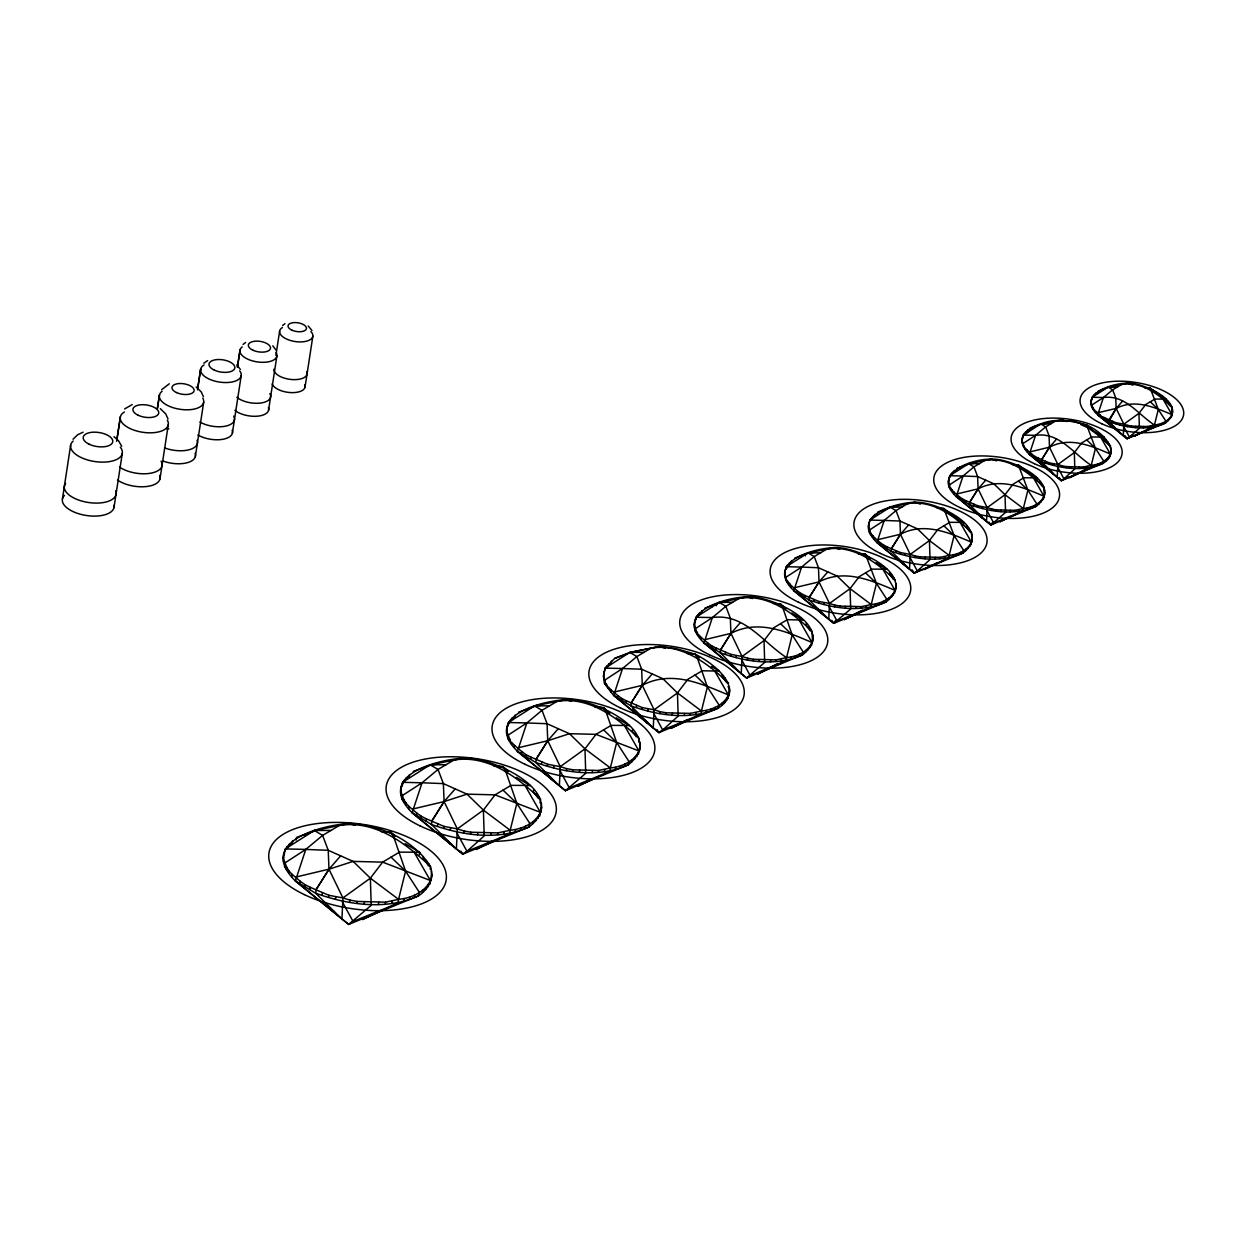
<?xml version="1.0" encoding="UTF-8"?>
<svg xmlns="http://www.w3.org/2000/svg" width="1246" height="1246" viewBox="0 0 1246 1246"><rect width="100%" height="100%" fill="white"/><g stroke="black" fill="none" stroke-linecap="round" stroke-linejoin="round"><path stroke-width="1.5" d="M1091.294 400.745L1092.166 397.24L1108.115 387.132L1112.662 389.842L1115.762 398.035L1116.167 408.408L1123.845 424.201L1123.316 435.711L1127.038 438.67L1165.415 423.064C1190.117 403.361 1143.501 382.242 1127.474 383.254C1111.167 382.849 1076.435 395.184 1097.695 414.84L1123.316 435.711L1108.862 421.615L1097.695 414.84L1103.411 397.536L1112.662 389.842L1121.93 384.344C1141.803 381.292 1158.391 394.266 1172.034 406.959L1172.284 414.451M284.913 851.501L285.318 848.915L314.319 830.49L322.605 835.412L328.243 850.317L328.96 869.178L342.915 897.945L341.949 919.018L348.693 924.407L418.5 895.874C426.63 890.205 433.468 881.42 431.443 870.97C431.163 865.113 426.444 861.111 423.266 856.625C404.265 836.035 377.336 824.992 349.534 823.45C318.836 825.397 256.738 842.872 295.364 880.922L341.949 919.018L315.674 893.257L295.364 880.922L305.784 849.414L322.605 835.412L339.442 825.413C375.591 819.852 405.76 843.433 430.555 866.577L430.15 869.163M401.087 788.391L402.598 782.317L430.166 764.795L438.016 769.452L443.374 783.609L444.074 801.552L457.313 828.902L456.394 848.993L462.796 854.133L529.129 826.939C571.774 792.939 491.313 756.306 463.621 758.113C434.433 759.951 375.451 776.601 412.146 812.735L456.394 848.993L431.428 824.447L412.146 812.735L422.051 782.784L438.016 769.452L454.011 759.967C488.37 754.687 517.043 777.083 540.577 799.107L540.001 802.798M639.837 748.675C635.927 760.776 622.159 766.851 610.353 767.925L584.981 748.83L569.469 733.692L558.255 728.708L547.757 740.716L560.264 766.664L559.376 785.79L565.435 790.665L628.296 764.81C668.697 732.617 592.489 697.838 566.229 699.567C538.599 701.296 482.716 717.135 517.464 751.338L559.376 785.79L535.749 762.459L517.464 751.338L526.856 722.945L541.994 710.313L557.149 701.311C589.685 696.312 616.879 717.54 639.136 738.426L638.606 741.931M791.786 560.56L785.837 569.609L786.273 566.696L808.031 552.881L814.23 556.573L818.466 567.74L819.011 581.898L829.478 603.469L828.746 619.278L833.808 623.312L886.171 601.927C919.844 575.076 856.298 546.2 834.446 547.601C811.847 548.333 764.717 562.834 793.811 590.697L828.746 619.278L809.043 599.949L793.811 590.697L801.63 567.07L814.23 556.573L826.861 549.065C853.977 544.907 876.608 562.585 895.204 579.935M868.789 524.55L869.895 520.08L890.205 507.169L895.999 510.595L899.955 521.03L900.453 534.254L910.219 554.408L909.533 569.235L914.253 573.02L963.127 552.959C994.557 527.915 935.263 500.908 914.86 502.231C893.771 502.901 849.788 516.498 876.935 542.493L909.533 569.235L891.139 551.137L876.935 542.493L884.224 520.423L895.999 510.595L907.789 503.602C933.098 499.708 954.234 516.218 971.568 532.447L971.864 541.994M603.812 673.572L605.151 668.136L629.822 652.421L636.862 656.564L641.659 669.227L642.266 685.3L654.119 709.815L653.247 727.976L658.978 732.601L718.366 708.086C747.102 688.836 713.802 663.324 694.941 654.088L676.235 648.699L659.757 646.425L629.822 652.421L614.699 658.371L605.151 668.136L603.485 676.282L604.466 683.291L610.665 691.717L613.686 695.361L653.247 727.976L630.943 705.859L613.686 695.361L622.564 668.51L636.862 656.564L651.175 648.06C681.92 643.341 707.603 663.386 728.599 683.151M811.52 645.646L811.987 642.515C786.522 631.566 757.895 619.06 730.95 633.389L742.055 656.486L741.23 673.65L746.619 678.026L802.533 654.851C838.418 626.255 770.713 595.214 747.366 596.787C723.256 597.519 672.996 613.234 704.006 642.889L741.23 673.65L720.25 652.748L704.006 642.889L712.369 617.564L725.826 606.319L739.299 598.314C768.237 593.875 792.425 612.752 812.174 631.379L812.517 642.313M948.689 479.881L949.717 475.723L968.578 463.714L973.967 466.876L977.627 476.564L978.094 488.853L987.159 507.605L986.505 521.451L990.882 524.987L1036.298 506.265C1065.47 483.012 1010.428 457.874 991.473 459.135C972.176 458.606 931.136 473.355 956.243 496.547L986.505 521.451L969.45 504.568L956.243 496.547L963.033 476.019L973.967 466.876L984.901 460.381C1008.419 456.768 1028.059 472.109 1044.117 487.202L1044.397 496.079M1022.343 438.919L1023.293 435.072L1040.706 423.952L1045.674 426.88L1049.07 435.82L1049.49 447.174L1057.854 464.493L1057.231 477.374L1061.281 480.66L1103.208 463.278C1123.3 450.756 1099.907 430.322 1086.683 425.135C1071.669 420.805 1056.187 417.628 1040.706 423.952C1033.993 426.054 1027.156 428.873 1023.293 435.072C1019.96 442.252 1024.15 449.339 1029.321 454.307L1057.231 477.374L1041.5 461.705L1029.321 454.307L1035.582 435.321L1045.674 426.88L1055.783 420.883L1073.476 421.319L1086.652 425.12L1091.745 429.745L1103.925 437.159L1103.567 439.511L1109.127 445.352L1109.329 443.997M283.356 858.463L284.072 853.043M400.745 791.397L401.414 786.242M430.991 880.206L431.708 874.77M506.67 731.137L507.309 726.247M540.982 812.065L541.667 806.894M603.485 676.282L604.092 671.656M639.525 750.715L640.179 745.809M694.411 624.916L694.988 620.555M728.972 694.754L729.58 690.128M784.809 573.861L785.338 569.796M868.524 526.778L869.038 522.977M895.531 590.168L896.061 586.087M948.455 481.953L948.907 478.417M1022.125 440.819L1022.545 437.564M1091.091 402.489L1091.48 399.514M1110.7 453.871L1111.12 450.6M62.471 498.712L70.648 445.165M116.859 439.822L120.301 417.239M157.37 408.579L159.379 395.434M197.678 388.612L200.606 369.377M237.394 367.227L239.964 350.344M116.641 441.38L120.426 416.678M113.947 507.745L122.295 453.373M157.448 408.19L159.488 394.904M159.955 479.025L168.319 424.497M197.491 389.873L200.699 368.894M195.342 456.612L203.705 402.115M237.456 366.931L240.057 349.908M232.379 433.203L241.226 375.513M275.911 355.375L279.618 331.14M268.56 410.323L276.892 355.92M305.021 387.272L312.855 336.155M283.621 862.279L283.621 856.765M287.016 846.532L286.673 848.775L291.284 843.838M289.212 845.504L289.477 843.791M286.346 869.49L286.689 867.232L283.963 860.036M292.327 842.997L292.67 840.738M288.792 872.807L289.041 871.094L286.689 867.232M296.159 840.006L296.548 837.405L317.091 830.054L349.534 823.45L354.892 825.304M291.798 876.623L292.14 874.365L289.041 871.094M305.379 835.91L305.644 834.197M299.772 883.414L300.115 881.171L292.14 874.365M304.647 886.327L304.912 884.613L300.115 881.171M309.958 889.613L310.301 887.354L304.912 884.613M431.334 877.963C426.989 891.404 411.678 898.148 398.564 899.347L370.358 878.181L353.132 861.391L340.672 855.862L329.022 869.163L316.266 889.364L315.674 893.257C348.428 904.985 385.762 910.561 418.5 895.874L419.108 891.996L405.573 871.141L391.026 857.139L382.615 862.139L370.358 878.181L342.915 897.945L328.897 895.298L310.301 887.354M322.044 894.986L322.387 892.743M328.633 897.011L328.897 895.298M335.408 899.285L335.75 897.042M349.628 902.384L349.97 900.126L342.915 897.945M356.932 903.148L357.181 901.45L385.559 902.166L398.564 899.347L405.573 871.141L393.814 837.234L390.933 832.453L381.385 831.689M364.144 904.144L364.486 901.886M378.395 904.503L378.737 902.244M400.994 795.026L400.994 789.777M385.294 903.864L385.559 902.166M402.037 786.024L404.218 780.058M403.891 782.208L406.554 777.457M403.579 801.879L403.906 799.73L401.321 792.892M409.591 774.56L409.249 776.71L406.305 779.093M405.9 805.025L406.149 803.405L403.906 799.73M391.836 903.443L392.179 901.185M408.75 808.654L409.093 806.505L406.149 803.405M378.052 911.433L362.539 919.548L397.972 903.241L398.564 899.347M416.335 815.102L416.662 812.968L409.093 806.505M403.969 901.014L404.311 898.771M420.977 817.874L421.21 816.239L416.662 812.968M409.42 899.036L409.685 897.338M419.295 854.958L419.7 852.373L405.106 843.635M414.295 897.322L414.638 895.064M426.007 820.989L426.334 818.84L421.21 816.239M422.924 858.883L423.266 856.625M541.309 809.916C537.182 822.687 522.65 829.088 510.19 830.241L483.401 810.102L467.016 794.154L455.195 788.889L444.121 801.536L432.004 820.756L431.428 824.447C462.562 835.599 498.011 840.879 529.129 826.939L529.69 823.248L516.856 803.405L503.026 790.104L495.036 794.855L483.401 810.102L457.313 828.902L443.997 826.394L426.334 818.84M427.58 864.724L426.272 860.441M422.394 892.51L422.737 890.251M428.375 866.017L428.717 863.758M425.587 889.442L425.852 887.744M428.048 886.731L428.39 884.473M437.486 826.098L437.813 823.964M431.443 870.97L431.443 876.483M429.745 884.38L430.337 880.486L414.124 852.217L399.452 852.139L391.026 857.139M443.747 828.014L443.997 826.394M450.195 830.194L450.522 828.045M463.699 833.122L464.026 830.973L457.313 828.902M470.63 833.854L470.879 832.235L497.824 832.904L510.19 830.241L516.856 803.405L505.689 771.196L502.932 766.664L493.868 765.932M477.483 834.789L477.81 832.64M491.017 835.132L491.36 832.982M506.997 728.287L508.43 722.524L534.534 705.906L566.229 699.567L571.447 701.389M506.904 734.579L506.904 729.595M507.885 726.044L509.957 720.39M509.645 722.415L512.168 717.93M509.349 741.059L509.661 739.018L507.215 732.539M515.05 715.173L514.738 717.213L511.935 719.472M497.575 834.54L497.824 832.904M511.545 744.033L509.661 739.018M514.255 747.475L514.567 745.451L511.779 742.491M503.805 834.135L504.132 831.985M521.435 753.596L521.747 751.556L514.567 745.451M491.064 841.564L475.956 849.492L509.614 833.932L510.19 830.241M525.828 756.213L526.061 754.671L521.747 751.556M515.314 831.83L515.642 829.68M530.609 759.172L530.921 757.132L526.061 754.671M520.501 829.945L520.75 828.325M525.127 828.31L525.454 826.16M549.579 705.812L534.534 705.906L541.994 710.313L547.072 723.724L547.726 740.731L536.278 758.939L535.749 762.459C565.232 773.018 598.812 778.018 628.296 764.81L628.825 761.306L616.677 742.491L603.578 729.86L596.009 734.361L584.981 748.83L560.264 766.664L547.648 764.281L530.921 757.132M533.646 789.653L533.319 791.802L538.506 798.577L538.833 796.428M536.263 794.901L536.512 793.266M541.48 764.016L541.792 761.976M532.821 823.746L533.148 821.597M535.858 820.834L536.107 819.214M538.194 818.248L538.521 816.099M541.418 803.281L541.418 808.514M539.798 816.021L540.359 812.33L524.971 785.432L511.031 785.354L503.026 790.104M547.415 765.823L547.648 764.281M553.504 767.879L553.816 765.854M566.307 770.667L566.619 768.626L560.264 766.664M572.88 771.352L573.113 769.81L598.641 770.464L610.353 767.925L616.677 742.491L606.086 711.964L603.485 707.666L594.887 706.965M579.374 772.24L579.686 770.215M603.718 679.522L603.718 674.818M606.6 666.112L606.304 668.043L611.116 663.121L611.397 661.205M608.469 665.255L608.687 663.791M592.193 772.567L592.504 770.526M606.023 685.643L603.999 677.59M608.095 688.462L606.319 683.711M598.407 772.006L598.641 770.464M610.665 691.717L610.961 689.786L608.328 686.998M604.294 771.617L604.606 769.592M617.44 697.48L617.736 695.564L610.961 689.786M591.352 779.186L577.91 786.257L609.808 771.43L610.353 767.925M621.583 699.956L621.816 698.492L617.736 695.564M615.213 769.436L615.524 767.396M626.099 702.744L626.395 700.828L621.816 698.492M620.119 767.661L620.352 766.119M729.268 692.838C725.577 704.255 712.572 710.002 701.42 711.014L677.45 692.947L662.81 678.649L652.219 673.946L642.313 685.284L631.457 702.526L630.943 705.859C658.807 715.827 690.518 720.546 718.366 708.086L718.864 704.753L707.385 686.967L695.034 675.036L687.87 679.288L677.45 692.947L654.119 709.815L642.188 707.572L626.395 700.828M624.495 766.103L624.807 764.063M632.579 729.471L632.267 731.511L636.472 736.775M636.363 707.323L636.659 705.392M635.055 734.439L635.289 732.913M631.8 761.773L632.111 759.749M641.97 709.036L642.188 707.572M634.666 759.016L634.915 757.475M636.877 756.571L637.189 754.531M639.946 742.382L639.93 747.351M638.404 754.469L638.949 750.949L624.355 725.452L611.163 725.374L603.578 729.86M647.733 710.983L648.029 709.052M659.819 713.6L660.115 711.684L654.119 709.815M666.018 714.254L666.236 712.805L690.362 713.413L701.42 711.014L707.385 686.967L697.402 658.122L694.941 654.088L699.24 657.981L694.894 654.057L686.826 653.402M672.155 715.095L672.451 713.179M694.707 622.377L695.984 617.253L719.191 602.425L726.309 601.974M694.614 627.968L694.629 623.545M695.502 620.383L697.339 615.353M695.33 631.52L694.894 626.162M697.059 617.175L699.302 613.172M684.272 715.406L684.568 713.475M696.794 633.731L695.813 628.389L712.369 617.564C744.298 612.954 762.91 642.406 786.584 657.608C797.066 656.642 809.308 651.253 812.797 640.491M701.856 610.727L701.576 612.534L699.099 614.543M698.757 636.379L697.075 631.924M701.155 639.447L701.436 637.625L698.959 635.008M690.128 714.861L690.362 713.413M695.704 714.503L696 712.587M712.027 606.864L712.245 605.494L719.799 602.753M707.541 644.883L707.821 643.061L701.436 637.625M716.325 605.727L716.606 603.921M687.574 719.565L670.753 728.412L700.906 714.332L701.42 711.014M711.45 647.204L711.653 645.833L707.821 643.061M711.264 667.903L711.482 666.439L719.378 671.08L702.183 670.784L695.034 675.036M705.999 712.447L706.295 710.516M715.687 649.836L715.967 648.013L711.653 645.833M710.641 710.765L710.859 709.301M740.295 622.673L730.95 633.373L720.733 649.618L720.25 652.748C746.479 662.14 776.32 666.579 802.533 654.851L803 651.72L792.207 634.946L780.572 623.701L773.844 627.704L764.032 640.584L742.055 656.486L730.841 654.368L715.967 648.013M714.783 709.301L715.079 707.37M725.359 654.134L725.639 652.328M722.415 674.709L722.119 676.625L726.745 682.699M724.751 679.397L724.97 677.949M721.668 705.205L721.964 703.289M730.623 655.739L730.841 654.368M724.393 702.604L724.611 701.14M726.48 700.299L726.761 698.367M729.362 691.592L729.362 686.889M727.913 698.305L728.412 694.988L714.643 670.878M736.059 657.577L736.324 655.754M747.429 660.053L747.709 658.231L742.055 656.486M753.269 660.66L753.472 659.29L776.165 659.866L786.584 657.608L792.207 634.946L782.8 607.783L780.479 603.999L772.847 603.344M759.032 661.455L759.312 659.632M770.433 661.735L770.713 659.928M785.011 576.727L785.011 572.584M787.285 566.603L787.55 564.905M789.201 564.142L789.388 562.865M787.051 582.131L785.26 575.029M775.962 661.237L776.165 659.866M788.874 584.608L787.301 580.434M791.132 587.473L791.397 585.791L789.076 583.33M781.195 660.894L781.476 659.087M801.318 556.931L801.521 555.654L810.102 552.554L834.446 547.601L839.664 549.393M777.893 663.417L757.708 674.07L786.101 660.738L786.584 657.608M797.113 592.582L797.378 590.884L791.397 585.791M805.352 555.872L805.617 554.19M790.899 658.963L791.163 657.14M800.773 594.763L800.976 593.47L797.378 590.884M799.683 619.807L799.963 618L791.802 613.048M795.26 657.374L795.462 656.003M804.76 597.223L805.009 595.526L800.976 593.47M799.153 656.003L799.434 654.181M895.781 588.486C892.525 598.563 881.047 603.625 871.219 604.528L850.052 588.642L837.125 576.057L827.796 571.898L819.058 581.882L809.479 597.036L809.043 599.949C833.621 608.749 861.609 612.923 886.171 601.927L886.607 598.999L876.468 583.362L865.565 572.864L859.257 576.618L850.052 588.642L829.478 603.469L818.949 601.491L805.009 595.526M806.333 623.436L806.053 625.243L810.414 630.959L810.694 629.137M808.545 627.859L808.747 626.473M805.632 652.156L805.913 650.334M813.809 601.257L814.074 599.56M808.202 649.696L808.405 648.325M810.165 647.531L810.445 645.708M812.594 636.722L812.875 634.899M812.875 639.323L813.093 637.952M818.762 602.768L818.949 601.491M823.84 604.481L824.104 602.784M834.509 606.802L834.773 605.104L829.478 603.469M839.975 607.378L840.178 606.101L861.453 606.631L871.219 604.528L876.468 583.362L865.487 554.345L870.565 558.893L865.456 554.33L858.323 553.785M845.395 608.11L845.66 606.428M856.08 608.391L856.345 606.693M868.711 529.441L868.711 525.578M871.094 518.414L870.845 519.987L875.05 514.364M872.621 517.697L872.807 516.498M870.627 534.487L868.96 527.868M861.266 607.908L861.453 606.631M872.325 536.808L870.861 532.914M877.34 514.754L877.76 512.028L892.136 506.888L914.86 502.231L920.264 504.116M874.443 539.487L874.676 537.898L872.512 535.609M866.172 607.596L866.422 605.899M880.019 544.237L880.268 542.664L874.676 537.898M862.668 609.995L844.196 619.667L870.767 607.441L871.219 604.528M883.43 546.278L883.616 545.078L880.268 542.664M875.253 605.774L875.517 604.092M883.492 569.079L883.757 567.382L876.109 562.74M887.152 548.583L887.386 546.994L883.616 545.078M879.349 604.294L879.551 603.017M883.009 603.002L883.258 601.304M972.114 540.421C969.061 549.829 958.361 554.548 949.172 555.389L929.438 540.546L917.368 528.787L908.661 524.909L900.5 534.238L891.56 548.396L891.139 551.137C914.081 559.345 940.2 563.239 963.127 552.959L963.547 550.234L954.093 535.609L943.907 525.812L938.02 529.301L929.438 540.546L910.219 554.408L900.406 552.554L887.386 546.994M889.737 572.475L889.473 574.172L893.569 579.53L893.818 577.833M891.809 576.618L891.996 575.341M895.609 552.336L895.843 550.763M889.083 599.388L889.348 597.706M891.482 597.099L891.684 595.806M893.32 595.058L893.584 593.361M900.219 553.754L900.406 552.554M895.874 583.237L895.874 587.364M894.597 593.298L895.033 590.386L882.869 569.173L871.873 569.126L865.565 572.864M904.97 555.358L905.203 553.769M914.922 557.523L915.156 555.934L910.219 554.408M920.031 558.052L920.202 556.853L940.076 557.351L949.172 555.389L954.093 535.609L943.829 508.539L937.148 507.994M925.077 558.738L925.326 557.164M935.061 559.002L935.294 557.414M948.611 484.429L948.627 480.831M949.327 478.262L950.823 474.181M950.605 475.645L952.427 472.405M939.889 558.551L940.076 557.351M950.387 489.117L948.845 482.965M954.498 470.427L952.255 473.527M951.975 491.267L950.62 487.638M956.632 470.786L957.021 468.247L970.369 463.465L991.473 459.135L996.489 460.88M953.938 493.743L954.156 492.279L952.146 490.145M944.468 558.255L944.702 556.682M959.545 468.761L959.763 467.297M937.381 562.553L923.94 569.609L948.751 558.115L949.172 555.389M959.109 498.166L959.342 496.702L954.156 492.279M957.286 519.878L957.458 518.679L951.087 514.707M952.956 556.557L953.19 554.984M962.286 500.051L962.457 498.945L959.342 496.702M960.635 522.308L960.884 520.735L957.458 518.679M956.772 555.171L956.959 553.987M965.743 502.185L965.962 500.721L962.457 498.945M963.547 525.236L963.968 522.51L960.884 520.735M960.183 553.972L960.417 552.383M1044.631 494.615C1041.796 503.353 1031.859 507.729 1023.324 508.508L1005.008 494.709L993.81 483.775L985.711 480.177L978.126 488.853L969.84 502.029L969.45 504.568C990.741 512.184 1015.007 515.797 1036.298 506.265L1036.688 503.727L1027.903 490.13L1018.449 481.003L1012.982 484.258L1005.008 494.709L987.159 507.605L978.048 505.876L965.962 500.721M966.46 525.485L966.226 527.058L970.042 532.058L970.276 530.485M968.391 529.348L968.578 528.148M965.852 550.607L966.102 549.019M973.593 505.689L973.811 504.225M968.095 548.458L968.282 547.259M969.809 546.558L970.058 544.969M971.942 537.104L972.192 535.515M970.992 544.923L971.413 542.181L960.059 522.37L949.81 522.308L943.907 525.812M972.192 539.378L972.363 538.179M977.876 506.997L978.048 505.876M982.284 508.477L982.502 507.013M991.52 510.486L991.754 509.022L987.159 507.605M996.27 510.985L996.442 509.879L1014.883 510.346L1023.324 508.508L1027.903 490.13L1018.371 464.992L1012.173 464.478M1000.959 511.639L1001.177 510.159M1010.226 511.872L1010.444 510.393M1022.281 443.124L1022.281 439.791M1024.321 433.655L1024.103 435.01L1029.679 430.524L1030.037 428.172L1042.357 423.765L1061.841 419.731L1067.059 421.569M1022.81 445.772L1022.483 441.754M1025.629 433.047L1025.785 432.019M1023.916 447.439L1023.168 443.42L1035.582 435.321C1059.536 431.848 1073.491 453.949 1091.247 465.334C1099.112 464.633 1108.301 460.568 1110.902 452.516M1014.711 511.452L1014.883 510.346M1027.498 431.537L1027.701 430.182M1025.38 449.432L1024.119 446.084M1027.187 451.722L1027.389 450.351L1025.536 448.389M1018.963 511.187L1019.181 509.707M1032.358 428.655L1032.576 427.3M1009.976 516.483L999.884 521.794L1022.95 511.047L1023.324 508.508M1031.968 455.802L1032.171 454.432L1027.389 450.351M1030.863 475.551L1031.034 474.43L1018.34 464.976L1014.976 464.805M1026.844 509.614L1027.062 508.134M1034.896 457.547L1035.052 456.503L1032.171 454.432M1033.978 477.794L1034.196 476.33L1031.034 474.43M1030.38 508.321L1030.551 507.2M1038.074 459.509L1038.292 458.154L1035.052 456.503M1036.672 480.52L1037.061 477.981L1034.196 476.33M1033.557 507.2L1033.775 505.736M1056.53 439.137L1049.521 447.158L1041.858 459.353L1041.5 461.705C1061.171 468.745 1083.553 472.078 1103.208 463.278L1103.567 460.927L1095.468 448.342L1086.746 439.916L1081.699 442.922L1074.332 452.578L1057.854 464.493L1049.444 462.92L1038.292 458.154M1039.382 480.738L1039.164 482.218L1042.7 486.859L1042.933 485.379M1041.173 484.336L1041.345 483.214M1038.821 504.069L1039.039 502.605M1045.332 462.749L1045.534 461.378M1040.893 502.076L1041.064 500.97M1042.497 500.316L1042.715 498.836M1043.587 498.789L1043.977 496.251L1033.448 477.825L1023.916 477.763L1018.449 481.003M1044.475 491.531L1044.693 490.067M1044.693 493.65L1044.864 492.544M1049.288 463.948L1049.444 462.92M1053.353 465.319L1053.555 463.964M1061.888 467.172L1062.09 465.817L1057.854 464.493M1066.264 467.639L1066.42 466.611L1083.444 467.032L1091.247 465.334L1095.468 448.342L1086.683 425.135L1091.745 429.745M1070.594 468.231L1070.797 466.861M1079.145 468.449L1079.348 467.079M1091.231 404.592L1091.231 401.555M1091.839 399.374L1093.1 395.932M1091.714 407.021L1091.418 403.361M1092.913 397.163L1094.455 394.421M1083.288 468.06L1083.444 467.032M1092.726 408.548L1092.041 404.888L1103.411 397.536C1125.325 394.468 1138.143 414.606 1154.45 424.979C1161.661 424.31 1170.087 420.603 1172.47 413.22M1094.3 395.356L1096.2 392.739M1094.066 410.37L1092.913 407.317M1087.213 467.811L1087.415 466.456M1095.732 412.473L1094.222 409.436M1100.467 391.337L1100.67 390.107L1109.641 386.867L1127.474 383.254L1132.957 385.139M1088.085 467.92L1069.598 477.701L1090.889 467.686L1091.247 465.334M1103.193 390.076L1103.349 389.141M1100.109 416.211L1100.296 414.98L1095.919 411.242M1098.193 434.916L1098.349 433.888M1094.486 466.362L1094.689 464.992M1102.803 417.815L1100.296 414.98M1101.075 437.003L1101.277 435.633M1097.757 465.179L1097.913 464.135M1105.716 419.622L1105.903 418.391L1102.944 416.88M1100.685 464.135L1100.888 462.78M1105.856 441.068L1106.059 439.713M1122.599 401.087L1116.198 408.408L1108.862 421.615C1126.882 428.079 1147.41 431.132 1165.415 423.064L1165.742 420.93L1158.297 409.482L1150.307 401.804L1145.681 404.545L1138.937 413.361L1123.845 424.201L1116.136 422.752L1105.903 418.391M1107.71 443.031L1107.865 442.003M1105.545 461.254L1105.747 459.883M1112.367 422.581L1112.553 421.35M1107.46 459.416L1107.616 458.372M1108.94 457.78L1109.142 456.425M1109.952 456.379L1110.311 454.027L1100.592 436.988L1088.412 427.97L1080.952 424.652M1110.965 451.628L1110.965 448.311M1115.98 423.687L1116.136 422.752M1119.718 424.948L1119.905 423.702M1127.537 426.646L1127.723 425.4L1123.845 424.201M1131.555 427.067L1131.695 426.132L1147.301 426.521L1154.45 424.979L1158.297 409.482L1150.245 388.207L1144.996 387.802M1135.511 427.612L1135.713 426.381M1143.361 427.814L1143.548 426.568M1147.145 427.456L1147.301 426.521M1150.759 427.222L1150.946 425.992M1148.08 428.998L1134.654 436.007L1154.123 427.113L1154.45 424.979M1160.961 396.135L1163.453 398.985L1163.655 397.739L1150.214 388.191L1145.23 387.911M1157.425 425.898L1157.612 424.652M1160.415 424.808L1160.571 423.874M1163.655 397.739L1166.069 399.141L1165.742 401.274L1170.851 406.648L1171.038 405.402M1163.094 423.858L1163.281 422.628M1167.845 402.723L1168.032 401.477M1169.542 404.514L1169.698 403.579M1167.549 421.21L1167.751 419.98M1169.309 419.528L1169.464 418.594M1170.664 418.033L1170.851 416.803M1172.346 410.604L1172.533 409.373M1171.598 416.74L1171.925 414.606L1163.001 399.078L1154.933 399.047L1150.307 401.804M1172.533 412.395L1172.673 411.46M283.73 855.286L284.727 852.794M631.457 702.526L642.313 685.284C671.392 669.974 700.968 683.462 728.412 694.988M720.733 649.618L730.95 633.389M969.84 502.029L978.126 488.853C1000.04 477.265 1023.278 487.388 1043.977 496.251M1041.858 459.353L1049.521 447.189C1069.722 436.427 1091.2 445.803 1110.311 454.027M316.266 889.364L329.022 869.194L353.132 861.391L382.615 862.139L430.337 880.486M432.004 820.756L444.121 801.567L467.016 794.154L495.036 794.855L540.359 812.33M536.278 758.939L547.773 740.747L569.469 733.692L596.009 734.361L638.949 750.949M809.479 597.036L819.058 581.882C844.321 568.581 871.125 580.231 895.033 590.386M891.56 548.396L900.5 534.238C924.08 521.794 949.094 532.681 971.413 542.181M1109.189 419.497L1116.198 408.423C1134.717 398.642 1154.372 407.208 1171.925 414.606M956.243 496.547L990.882 524.987L992.719 522.136M793.811 590.697L833.808 623.312L835.661 620.446M73.031 439.246L77.61 434.792L83.046 432.191M161.637 389.702L169.285 383.784M124.631 408.937L132.201 404.592M203.814 363.209L207.63 360.577M243.032 344.441L245.602 342.51M282.546 325.502L284.945 323.711M704.006 642.889L746.619 678.026L764.686 662.42L764.032 640.584M988.903 522.043L990.882 524.987L1005.553 512.418L1005.008 494.709M517.464 751.338L565.435 790.665L585.729 773.314L584.981 748.83M295.364 880.922L348.693 924.407L371.215 905.328L370.358 878.181M831.798 620.352L833.808 623.312L850.691 609.014L850.052 588.642M558.255 728.708L547.072 723.724L526.856 722.945L508.228 735.047L507.698 738.567L510.486 741.136M652.219 673.946L641.659 669.227L622.564 668.51L604.964 679.973L604.466 683.291L607.269 685.876M908.661 524.909L899.955 521.03L884.224 520.423L869.755 529.815L869.334 532.556L873.462 536.356M985.711 480.177L977.627 476.564L963.033 476.019L949.577 484.772L949.187 487.311L951.96 489.865M340.672 855.862L328.243 850.317L305.784 849.414L285.1 862.824L284.509 866.718L287.343 869.319M455.195 788.889L443.374 783.609L422.051 782.784L402.396 795.54L401.835 799.231L406.118 803.187M827.796 571.898L818.466 567.74L801.63 567.07L786.117 577.132L785.665 580.044L789.933 583.953M990.882 524.987L996.878 521.28M1067.744 476.642L1061.281 480.66L1029.321 454.307M746.619 678.026L753.082 674.024M665.084 728.817L658.978 732.601L613.686 695.361M920.701 569.033L914.253 573.02L876.935 542.493M565.435 790.665L571.898 786.662M468.932 850.348L462.796 854.133L412.146 812.735M1132.957 435.025L1127.038 438.67L1097.695 414.84M833.808 623.312L839.866 619.574M348.693 924.407L355.141 920.42M1086.746 439.916L1091.792 436.925L1103.925 437.159M780.572 623.701L787.316 619.698L803.483 620.025L799.963 618M1096.013 393.985L1098.022 393.051L1098.349 390.917L1100.67 390.107M1090.889 467.686L1061.281 480.66L1059.147 477.483M786.101 660.738L750.139 675.597L741.572 659.617M700.906 714.332L662.701 730.016L658.978 732.601L656.954 729.595M1022.95 511.047L993.732 523.024L986.77 510.144M609.808 771.43L569.375 787.955L559.734 770.168M948.751 558.115L914.253 573.02L912.103 569.858M509.614 833.932L466.954 851.298L462.796 854.133L460.755 851.127M870.767 607.441L837.094 621.084L829.026 606.381M397.972 903.241L353.07 921.433L342.323 901.824M1154.123 427.113L1127.038 438.67L1125.076 435.773M535.219 706.217L518.538 712.182M627.065 653.963L614.699 658.371M801.521 555.654L794.699 558.068M712.245 605.494L704.971 608.048M413.267 771.399L432.783 764.405L463.621 758.113L467.281 759.375M328.96 869.178L295.956 877.028M1029.679 451.955L1049.49 447.174M704.488 639.743L730.919 633.373L730.343 618.234L725.826 606.319L719.191 602.425L732.57 602.316M956.632 494.008L978.094 488.853M614.2 692.044L642.313 685.316M518.009 747.834L547.726 740.731M877.34 539.767L900.453 534.254M794.247 587.785L819.011 581.898M412.706 809.028L444.121 801.567M1098.006 412.706L1116.167 408.408M721.403 602.161L747.366 596.787L752.428 598.563M644.026 652.312L629.822 652.421L659.757 646.425L665.13 648.309M892.136 506.888L890.205 507.169L901.902 507.106M1116.618 386.494L1108.115 387.132L1117.304 387.101M974.356 463.31L968.578 463.714L979.434 463.637M814.697 552.367L808.031 552.881L820.553 552.819M632.158 652.11L637.376 651.907M537.026 705.563L540.702 705.407M438.608 764.172L430.166 764.795L446.021 764.717M320.16 829.929L314.319 830.49L331.031 830.412M1046.033 423.624L1040.706 423.952L1050.736 423.874M1023.293 435.072L1035.582 435.321M695.984 617.253L712.369 617.564M1163.001 399.078L1166.069 399.141M949.717 475.723L963.033 476.019M605.151 668.136L622.564 668.51M869.895 520.08L884.224 520.423M508.43 722.524L526.856 722.945M402.598 782.317L422.051 782.784M786.273 566.696L801.63 567.07M285.318 848.915L305.784 849.414M1092.166 397.24L1103.411 397.536M882.869 569.173L887.059 569.297L883.757 567.382M414.124 852.217L419.7 852.373M524.971 785.432L530.266 785.603L516.405 777.317M960.059 522.37L963.968 522.51M624.355 725.452L629.37 725.639L616.24 717.789M1033.448 477.825L1037.061 477.981M1083.008 424.948L1086.652 425.12M776.819 603.812L780.479 603.999L785.883 608.92L780.448 603.983M691.032 653.87L694.894 654.057M940.169 508.337L943.829 508.539L949.748 513.866L943.829 508.539M599.809 707.463L603.485 707.666L609.824 713.397L603.438 707.65M862.045 554.159L865.456 554.33M499.054 766.446L502.932 766.664L508.29 771.476L502.886 766.648M387.257 832.235L390.933 832.453L395.153 836.237L390.886 832.437M1127.723 425.4L1131.695 426.132M1062.09 465.817L1066.42 466.611M991.754 509.022L996.442 509.879M915.156 555.934L920.202 556.853M834.773 605.104L840.178 606.101M747.709 658.231L753.472 659.29M660.115 711.684L666.236 712.805M566.619 768.626L573.113 769.81M464.026 830.973L470.879 832.235M349.97 900.126L357.181 901.45M196.136 386.961L201.26 391.96L203.441 396.758M160.345 408.672L165.749 413.921L168.054 418.983M113.947 436.676L118.526 440.726L121.719 446.302M308.198 325.985L311.967 330.47M1100.592 436.988L1110.435 445.679L1110.762 449.681M1150.245 388.207L1154.902 392.35M1018.371 464.992L1023.869 469.96M1105.809 419.902L1119.889 432.798L1117.444 429.886M895.516 556.635L905.157 565.513L902.696 562.569M814.105 606.148L824.073 615.29L821.597 612.347M441.878 836.066L450.46 843.947L447.968 840.972M327.168 905.873L335.704 913.707L333.227 910.733M971.366 507.776L982.455 517.993L978.764 513.586M543.988 771.99L553.754 780.993L551.277 778.034M1040.94 462.562L1053.493 474.196L1049.833 469.773M729.19 662.872L736.246 669.398L733.769 666.439M632.516 709.192L636.722 713.086M639.525 715.671L647.951 723.443L645.475 720.484M272.781 345.812L275.973 350.001M236.802 364.813L240.291 369.361M423.952 859.974L426.023 862.139M799.029 619.807L811.987 642.515M1123.518 426.334L1129.437 437.05L1139.405 428.266L1138.937 413.361M909.798 557.133L917.321 570.933L930.03 559.579L929.438 540.546M456.752 832.608L466.954 851.298L484.196 835.926L483.401 810.102M653.605 713.148L662.701 730.016L678.167 716.107L677.45 692.947M1057.496 466.845L1063.913 478.838L1074.831 468.948L1074.332 452.578M728.1 686.484L729.066 688.82M202.802 398.19A22.412 10.622 8.7 0 1 179.175 409.155A22.412 10.622 8.7 0 1 162.105 391.275M195.092 453.295A22.412 10.622 8.7 0 1 186.308 462.951A22.412 10.622 8.7 0 1 162.51 460.849M197.086 440.29A22.412 10.622 8.7 0 1 188.302 449.962A22.412 10.622 8.7 0 1 164.503 447.844M166.699 428.826A22.412 10.622 8.7 0 1 168.864 428.717M167.353 420.229A24.281 11.51 8.7 0 1 140.673 431.926A24.281 11.51 8.7 0 1 124.398 411.99M159.69 475.442A24.281 11.51 8.7 0 1 146.358 486.547A24.281 11.51 8.7 0 1 117.591 480.099M161.077 461.191A24.281 11.51 8.7 0 1 149.458 473.402A24.281 11.51 8.7 0 1 119.585 467.094M120.301 447.158A26.15 12.398 8.7 0 1 95.833 461.69A26.15 12.398 8.7 0 1 73.171 441.037M114.025 505.206A26.15 12.398 8.7 0 1 83.996 515.081A26.15 12.398 8.7 0 1 64.481 495.41M115.644 490.877A26.15 12.398 8.7 0 1 88.544 502.512A26.15 12.398 8.7 0 1 65.586 483.417M306.828 371.775A16.805 7.974 8.7 0 1 291.907 379.547A16.805 7.974 8.7 0 1 273.809 369.252M310.877 331.545A16.805 7.974 8.7 0 1 306.407 341.217A16.805 7.974 8.7 0 1 284.82 338.149A16.805 7.974 8.7 0 1 282.453 327.511M304.834 384.78A16.805 7.974 8.7 0 1 291.611 392.63A16.805 7.974 8.7 0 1 272.111 383.955M269.884 393.611A18.674 8.847 8.7 0 1 260.134 403.097A18.674 8.847 8.7 0 1 236.865 397.318M276.16 352.649A18.674 8.847 8.7 0 1 256.458 361.776A18.674 8.847 8.7 0 1 242.238 346.886M268.357 407.567A18.674 8.847 8.7 0 1 257.268 416.195A18.674 8.847 8.7 0 1 234.871 410.323M233.641 416.117A20.543 9.734 8.7 0 1 224.669 426.319A20.543 9.734 8.7 0 1 199.843 421.958M239.699 370.872A20.543 9.734 8.7 0 1 218.891 381.977A20.543 9.734 8.7 0 1 204.064 364.938M232.161 430.166A20.543 9.734 8.7 0 1 221.757 439.464A20.543 9.734 8.7 0 1 197.865 434.963M176.527 392.583A11.198 5.311 8.7 0 0 194.08 390.886A11.198 5.311 8.7 0 0 178.521 383.597A11.198 5.311 8.7 0 0 176.527 392.583M138.213 415.276A13.067 6.199 8.7 0 0 158.694 413.298A13.067 6.199 8.7 0 0 140.549 404.794A13.067 6.199 8.7 0 0 138.213 415.276M89.276 444.277A14.936 7.087 8.7 0 0 112.701 442.003A14.936 7.087 8.7 0 0 91.955 432.284A14.936 7.087 8.7 0 0 89.276 444.277M291.813 330.128A9.329 4.423 8.7 0 0 306.438 328.695A9.329 4.423 8.7 0 0 293.48 322.636A9.329 4.423 8.7 0 0 291.813 330.128M252.922 350.204A11.198 5.311 8.7 0 0 270.475 348.491A11.198 5.311 8.7 0 0 254.916 341.202A11.198 5.311 8.7 0 0 252.922 350.204M214.312 370.109A13.067 6.199 8.7 0 0 234.809 368.115A13.067 6.199 8.7 0 0 216.664 359.611A13.067 6.199 8.7 0 0 214.312 370.109M304.32 894.597A89.65 42.504 8.7 0 0 445.772 882.028A89.65 42.504 8.7 0 0 322.558 822.999A89.65 42.504 8.7 0 0 304.32 894.597M420.198 825.958A85.912 40.729 8.7 0 0 555.763 813.918A85.912 40.729 8.7 0 0 437.689 757.334A85.912 40.729 8.7 0 0 420.198 825.958M524.628 764.11A82.174 38.953 8.7 0 0 654.306 752.6A82.174 38.953 8.7 0 0 541.356 698.492A82.174 38.953 8.7 0 0 524.628 764.11M619.963 707.681A78.436 37.193 8.7 0 0 743.737 696.685A78.436 37.193 8.7 0 0 635.927 645.039A78.436 37.193 8.7 0 0 619.963 707.681M709.395 654.742A74.698 35.418 8.7 0 0 827.282 644.275A74.698 35.418 8.7 0 0 724.596 595.074A74.698 35.418 8.7 0 0 709.395 654.742M798.312 602.13A70.975 33.642 8.7 0 0 910.281 592.177A70.975 33.642 8.7 0 0 812.75 545.437A70.975 33.642 8.7 0 0 798.312 602.13M1101.775 423.749A52.301 24.795 8.7 0 0 1183.482 415.432A52.301 24.795 8.7 0 0 1110.404 381.634A52.301 24.795 8.7 0 0 1101.775 423.749M1034.367 463.683A56.023 26.555 8.7 0 0 1121.898 454.759A56.023 26.555 8.7 0 0 1043.618 418.563A56.023 26.555 8.7 0 0 1034.367 463.683M960.105 507.605A63.499 30.106 8.7 0 0 1059.302 497.497A63.499 30.106 8.7 0 0 970.587 456.472A63.499 30.106 8.7 0 0 960.105 507.605M880.533 553.458A67.237 31.882 8.7 0 0 986.63 544.05A67.237 31.882 8.7 0 0 894.223 499.771A67.237 31.882 8.7 0 0 880.533 553.458"/></g></svg>
